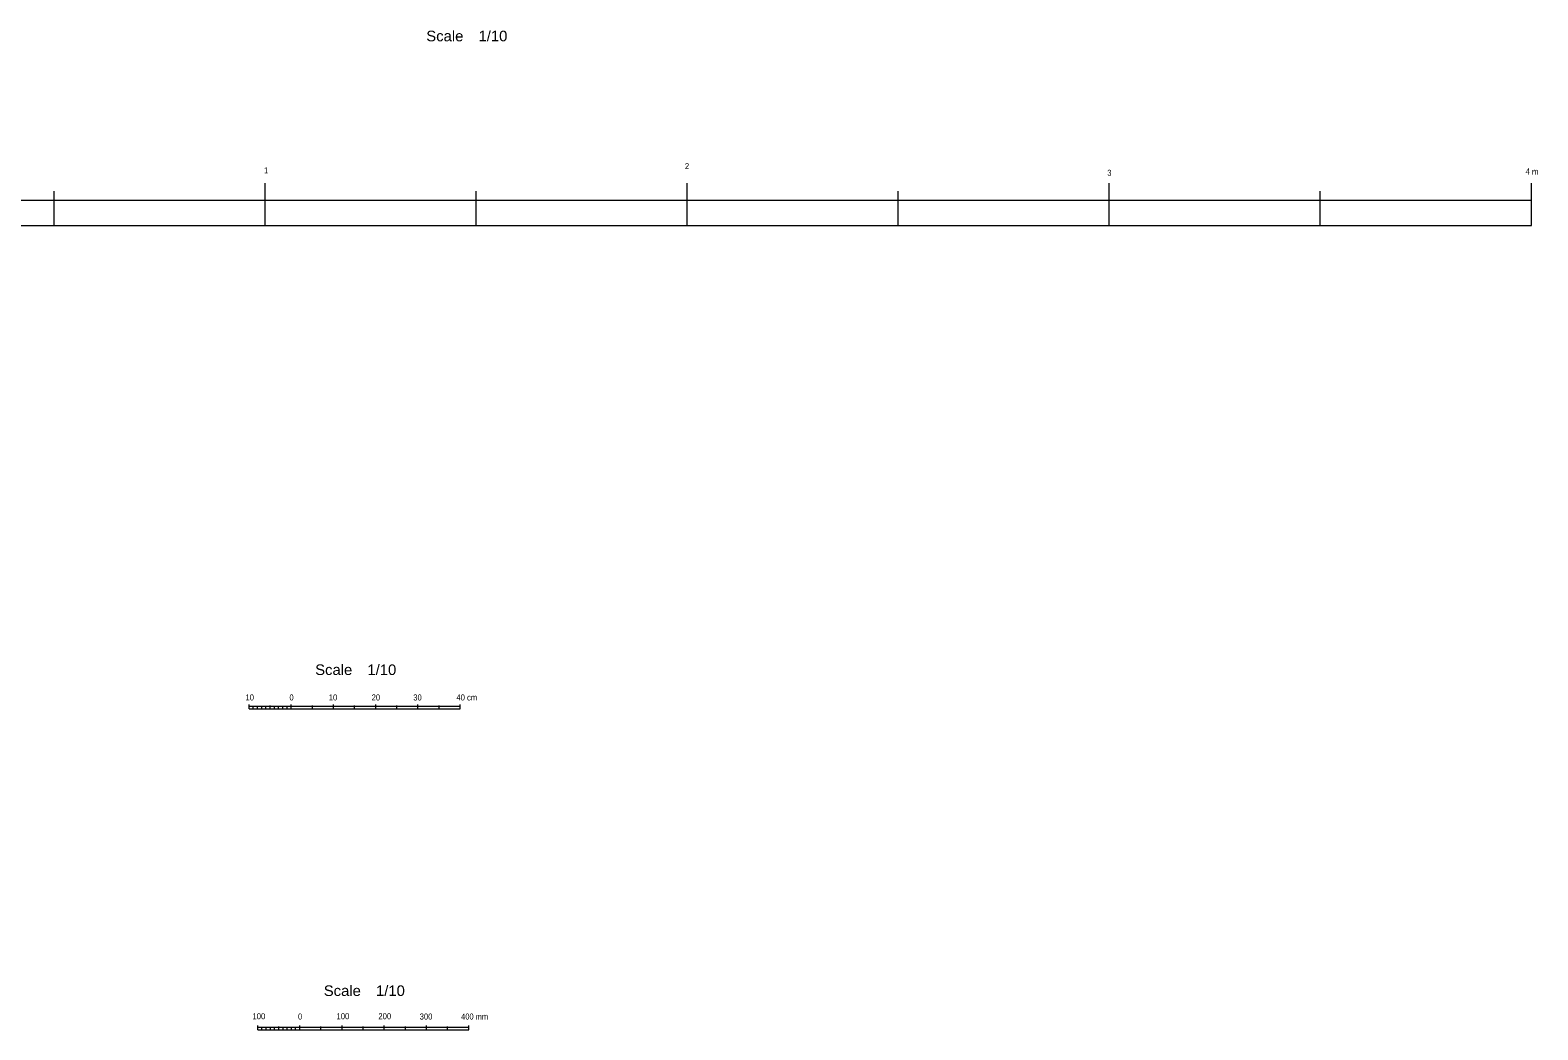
# Model space of a CAD drawing. Units: millimetres, scale not verified. Extents: x 1321 to 7007, y 2047 to 5112.
# Drawn here: x 3435 to 7007, y 2047 to 4414 of the extents above; entities that cross this region are included whole.
import ezdxf
from ezdxf.enums import TextEntityAlignment as Align

# ---------------------------------------------------------------- set-up
doc = ezdxf.new("R2010")
doc.units = ezdxf.units.MM
doc.header["$LTSCALE"] = 10
doc.linetypes.add('CHAIN_DOUBLE_DASH', pattern=[23.5, 12, -1.5, 3.5, -1.5, 3.5, -1.5])
doc.layers.add('0平面図-0通り芯', color=4, linetype='Continuous', lineweight=13)
doc.styles.add('MS-ゴシック-5.0-1.0', font='')
doc.styles.get('MS-ゴシック-5.0-1.0').set_extended_font_data('MS-ゴシック-5.0-1.0')

msp = doc.modelspace()

# ---------------------------------------------------------------- linework, layer by layer
at = {"layer": '0平面図-0通り芯'}
for p, q in [((3991.84, 3952.18), (3991.84, 4052.18)), ((4991.84, 3952.18), (4991.84, 4052.18)), ((4991.84, 3952.18), (4991.84, 4052.18)), ((5991.84, 3952.17), (5991.84, 4052.18)), ((6991.84, 3952.18), (6991.84, 4052.17)), ((1991.84, 4012.18), (6991.84, 4012.18)), ((3491.84, 3952.18), (3491.84, 4032.89)), ((4491.84, 3952.18), (4491.84, 4032.89)), ((4491.84, 3952.18), (4491.84, 4032.89)), ((4491.84, 3952.18), (4491.84, 4032.89)), ((4491.84, 3952.18), (4491.84, 4032.89)), ((5491.84, 3952.18), (5491.84, 4032.89)), ((6491.84, 3952.18), (6491.84, 4032.89)), ((1991.84, 3952.17), (6991.84, 3952.18)), ((3953.68, 2807.11), (3953.68, 2817.11)), ((3953.68, 2813.11), (4453.68, 2813.11)), ((3953.68, 2807.11), (4453.68, 2807.11)), ((3963.68, 2807.11), (3963.68, 2812.92)), ((3973.68, 2807.11), (3973.68, 2812.92)), ((3983.68, 2807.11), (3983.68, 2813.08)), ((3993.68, 2807.11), (3993.68, 2812.92)), ((4003.68, 2807.11), (4003.68, 2815.18)), ((4013.68, 2807.11), (4013.68, 2812.76)), ((4023.68, 2807.11), (4023.68, 2812.92)), ((4033.68, 2807.11), (4033.68, 2813.08)), ((4043.68, 2807.11), (4043.68, 2813.24)), ((4053.68, 2807.11), (4053.68, 2817.11)), ((4103.68, 2807.11), (4103.68, 2815.18)), ((4153.68, 2807.11), (4153.68, 2817.11)), ((4203.68, 2807.11), (4203.68, 2815.18)), ((4203.68, 2807.11), (4203.68, 2815.18)), ((4203.68, 2807.11), (4203.68, 2815.18)), ((4203.68, 2807.11), (4203.68, 2815.18)), ((4253.68, 2807.11), (4253.68, 2817.11)), ((4253.68, 2807.11), (4253.68, 2817.11)), ((4303.68, 2807.11), (4303.68, 2815.18)), ((4353.68, 2807.11), (4353.68, 2817.11)), ((4403.68, 2807.11), (4403.68, 2815.18)), ((4453.68, 2807.11), (4453.68, 2817.11)), ((3974.06, 2046.93), (3974.06, 2056.93)), ((3974.06, 2052.93), (4474.06, 2052.93)), ((3974.06, 2046.93), (4474.06, 2046.93)), ((3984.06, 2046.93), (3984.06, 2052.75)), ((3994.06, 2046.93), (3994.06, 2052.75)), ((4004.06, 2046.93), (4004.06, 2052.91)), ((4014.06, 2046.93), (4014.06, 2052.75)), ((4024.06, 2046.93), (4024.06, 2055.01)), ((4034.06, 2046.93), (4034.06, 2052.58)), ((4044.06, 2046.93), (4044.06, 2052.75)), ((4054.06, 2046.93), (4054.06, 2052.91)), ((4064.06, 2046.93), (4064.06, 2053.07)), ((4074.06, 2046.93), (4074.06, 2056.93)), ((4124.06, 2046.93), (4124.06, 2055.01)), ((4174.06, 2046.93), (4174.06, 2056.93)), ((4224.06, 2046.93), (4224.06, 2055.01)), ((4224.06, 2046.93), (4224.06, 2055.01)), ((4224.06, 2046.93), (4224.06, 2055.01)), ((4224.06, 2046.93), (4224.06, 2055.01)), ((4274.06, 2046.93), (4274.06, 2056.93)), ((4274.06, 2046.93), (4274.06, 2056.93)), ((4324.06, 2046.93), (4324.06, 2055.01)), ((4374.06, 2046.93), (4374.06, 2056.93)), ((4424.06, 2046.93), (4424.06, 2055.01)), ((4474.06, 2046.93), (4474.06, 2056.93))]:
    msp.add_line(p, q, dxfattribs=at)
at = {"layer": '0平面図-0通り芯', "linetype": 'CHAIN_DOUBLE_DASH'}
for p, q in [((3491.84, 3952.18), (6491.84, 3952.18)), ((4103.68, 2807.11), (4403.68, 2807.11)), ((4124.06, 2046.93), (4424.06, 2046.93))]:
    msp.add_line(p, q, dxfattribs=at)

# ---------------------------------------------------------------- texts
at = {"layer": '0平面図-0通り芯', "color": 3, "style": 'MS-ゴシック-5.0-1.0', "width": 1.05}
for p in [(4373.58, 4380.56), (4110.33, 2879.77), (4130.71, 2119.6)]:
    msp.add_text('Scale\u30001/10', height=25.02, dxfattribs=at).set_placement(p, align=Align.BOTTOM_LEFT)
at = {"layer": '0平面図-0通り芯', "color": 7, "style": 'MS-ゴシック-5.0-1.0'}
for s, width, p in [('1', 0.9, (3989.1, 4070.82)), ('2', 0.9, (4986.29, 4081.05)), ('3', 0.9, (5987.13, 4065.22)), ('4 m', 0.95, (6978.13, 4068.24)), ('10', 0.95, (3945.12, 2822.65)), ('0', 0.9, (4049.41, 2822.65)), ('10', 0.95, (4142.49, 2822.65)), ('20', 0.95, (4243.97, 2822.65)), ('30', 0.95, (4342.66, 2822.65)), ('40 cm', 0.95, (4444.84, 2822.65)), ('100', 0.95, (3961.73, 2067.74)), ('0', 0.9, (4069.61, 2067.01)), ('100', 0.95, (4160.84, 2067.74)), ('200', 0.95, (4260.03, 2067.74)), ('300', 0.95, (4357.77, 2067.01)), ('400 mm', 0.85, (4456.24, 2067.01))]:
    msp.add_text(s, height=14.3, dxfattribs=dict(at, width=width)).set_placement(p, align=Align.BOTTOM_LEFT)

doc.saveas('drawing.dxf')
